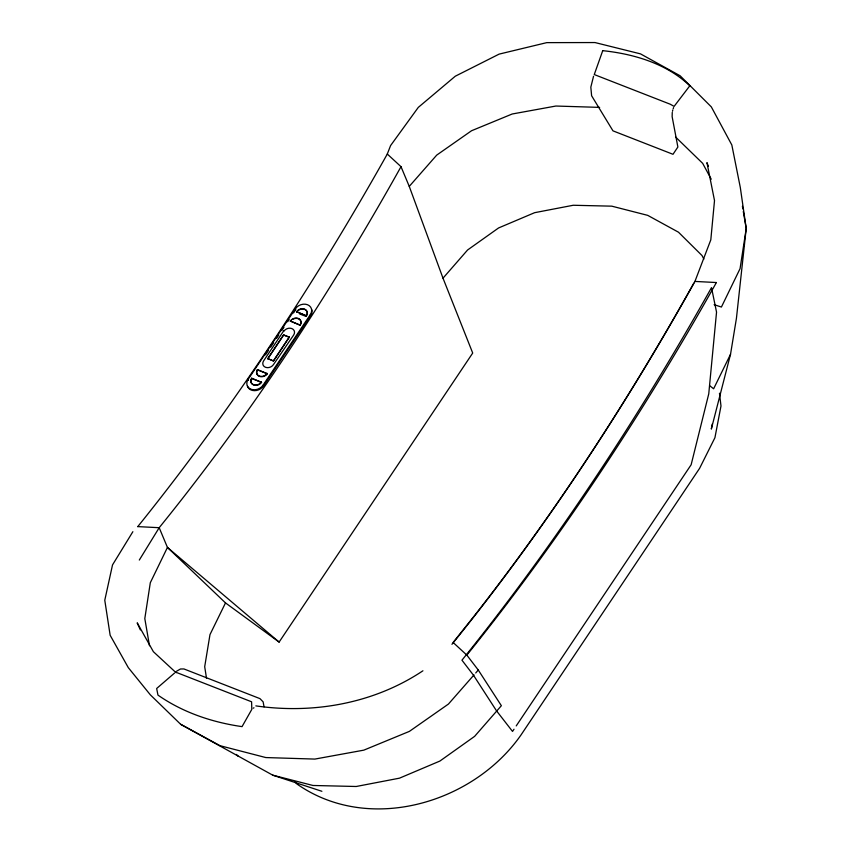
<?xml version="1.0" encoding="UTF-8"?>
<svg xmlns="http://www.w3.org/2000/svg" width="851" height="851" viewBox="0 0 851 851"><rect width="100%" height="100%" fill="white"/><g stroke="black" fill="none" stroke-linecap="round" stroke-linejoin="round"><path stroke-width="1.28" d="M672.258 112.406L672.141 116.693L677.875 147.021L673.003 154.297L612.975 130.852L591.615 95.769L590.828 87.153L593.551 76.228M712.287 424L711.319 429.074L730.53 354.282L736.434 318.306L746.221 228.483L740.306 187.475L731.828 144.968L711.319 106.886L680.162 75.803L640.484 53.868L594.987 42.55L546.778 42.635L499.133 54.113L455.306 76.196L418.288 107.396L390.588 145.574L387.29 154.031L401.002 166.668L409.257 186.39L442.999 278.181L472.709 353.048L279.117 642.08L225.504 602.912L167.445 547.438L159.19 527.705A1501.866 694.81 -68.7 0 0 401.012 166.679M672.481 111.215L672.79 110.002M132.873 531.694L112.523 564.904L104.779 600.232L110.151 635.272L128.299 667.631L150.329 694.831L180.657 724.297L272.756 775.176L312.977 785.473L356.207 786.494L399.491 778.165L439.893 761.06L474.635 736.349L501.367 705.702L478.283 670.045L466.827 655.1L453.115 642.473L474.486 615.656A1501.185 694.49 -68.7 0 0 694.927 281.436L710.808 239.844L714.51 200.559L706.947 162.626L708.372 166.232M673.162 108.779L673.609 107.566M225.504 602.912L209.974 634.623L204.697 666.716L206.538 678.438M730.53 354.282L713.627 388.779L709.691 385.716M139.309 560.043L159.19 527.705L137.756 526.609M310.349 314.593L263.055 385.195A9.042 7.233 -22.7 0 1 250.949 389.215A9.042 7.233 -22.7 0 1 248.13 379.355L295.414 308.764A9.042 7.233 -22.7 0 1 307.53 304.732A9.042 7.233 -22.7 0 1 310.349 314.593L310.711 315.455L263.416 386.056A9.042 7.233 -22.7 0 1 254.513 390.662A9.042 7.233 -22.7 0 1 247.386 385.982M265.48 354.846L268.437 350.442M270.65 347.134L273.607 342.719M276.564 338.304L278.777 334.996M281.734 330.582L283.947 327.273M287.649 321.752L289.127 319.55M293.552 312.934L295.776 309.626L295.414 308.764M267.767 358.601L283.638 334.911L289.297 337.113L273.501 360.984L267.767 358.601L273.501 360.984M267.842 358.771L283.638 334.911M273.437 360.813L289.297 337.113M514.004 729.222L512.525 731.424L496.495 710.787L473.411 675.12L461.955 660.185A1598.614 739.572 -68.7 0 0 711.5 287.627L716.542 312.126L708.755 393.853L691.14 464.752L516.217 725.914M442.999 278.181L467.571 250.003L498.58 227.951L534.619 212.686L573.234 205.261L611.805 206.165L647.707 215.356L678.47 232.195L702.022 255.545L703.862 259.076M409.257 186.39L436.712 155.116L471.539 130.746L512.185 114.002L555.873 106.035L599.636 107.386M474.018 674.896L448.434 704.064L409.395 731.381L363.834 750.146L314.87 759.081L265.82 757.56L220.047 745.699L180.657 724.297M475.73 672.96L478.283 670.045M174.508 673.088L156.658 688.491L157.956 695.097C182.784 712.468 212.218 722.35 242.046 726.626L251.811 709.372L251.588 701.788L175.593 672.12M176.614 671.194L180.508 668.982L183.944 668.95L259.938 698.618L263.119 701.841L264.055 706.851M253.258 708.181L253.97 707.777M422.926 670.79C374.132 703.415 313.508 714.223 255.843 705.883M694.927 281.426L716.372 282.532M714.117 304.69L721.414 307.041L740.062 268.639L746.221 228.483L743.295 211.505M272.756 775.176L321.88 791.292M296.563 311.711L306.488 315.87L296.563 311.711A5.925 4.734 -22.7 0 1 304.498 309.073A5.925 4.734 -22.7 0 1 306.339 315.53M299.509 313.87L305.626 316.253M290.308 321.04L300.233 325.21L290.308 321.04A5.925 4.734 -22.7 0 1 298.244 318.402A5.925 4.734 -22.7 0 1 300.095 324.859M283.713 335.081L289.372 337.294M257.406 369.579L267.331 373.738A5.925 4.734 -22.7 0 1 259.395 376.376A5.925 4.734 -22.7 0 1 257.545 369.919L257.406 369.579A5.925 4.734 -22.7 0 0 259.247 376.036A5.925 4.734 -22.7 0 0 267.193 373.398M257.545 369.919L267.331 373.738M251.63 378.195L261.565 382.354A5.925 4.734 -22.7 0 1 253.619 384.992A5.925 4.734 -22.7 0 1 251.779 378.535L251.63 378.195A5.925 4.734 -22.7 0 0 253.481 384.652A5.925 4.734 -22.7 0 0 261.417 382.014M251.779 378.535L261.565 382.354M279.117 642.08L167.445 547.438L150.308 582.733L144.808 618.571L149.489 645.76M176.072 672.705L153.382 651.696L137.202 622.836L140.341 629.91M675.63 137.064L702.681 163.36L711.245 179.21M236.387 754.433L238.269 756.305M295.063 782.058L296.861 783.941C368.44 834.257 472.975 803.769 521.003 734.977L699.618 468.305L714.925 437.712L720.988 406.001L719.478 393.215M263.055 385.195L263.416 386.056M248.13 379.355L248.492 380.227M742.402 206.282L742.849 208.889M387.301 154.052A1598.614 739.572 -68.7 0 1 137.756 526.631M716.382 282.543A1598.614 739.572 -68.7 0 1 466.837 655.121M292.627 319.37A5.925 4.734 -22.7 0 1 299.552 319.402A5.925 4.734 -22.7 0 1 300.233 325.21M290.457 321.38A5.925 4.734 -22.7 0 1 291.404 320.274M693.767 283.255A1501.866 694.81 -68.7 0 1 451.945 644.303M311.806 309.69A9.042 7.233 -22.7 0 1 310.711 315.455M298.882 310.03A5.925 4.734 -22.7 0 1 305.807 310.062A5.925 4.734 -22.7 0 1 306.488 315.87M296.701 312.051A5.925 4.734 -22.7 0 1 297.659 310.945M602.731 50.666L594.264 74.558L670.258 104.226L674.109 106.386L689.799 85.813C666.876 63.708 633.931 53.921 602.731 50.666M283.564 331.071L263.64 360.824A5.925 4.734 -22.7 0 0 265.491 367.281A5.925 4.734 -22.7 0 0 273.426 364.643L293.669 335.017A5.925 4.734 -22.7 0 0 291.819 328.56A5.925 4.734 -22.7 0 0 283.883 331.199L283.564 331.071"/></g></svg>
